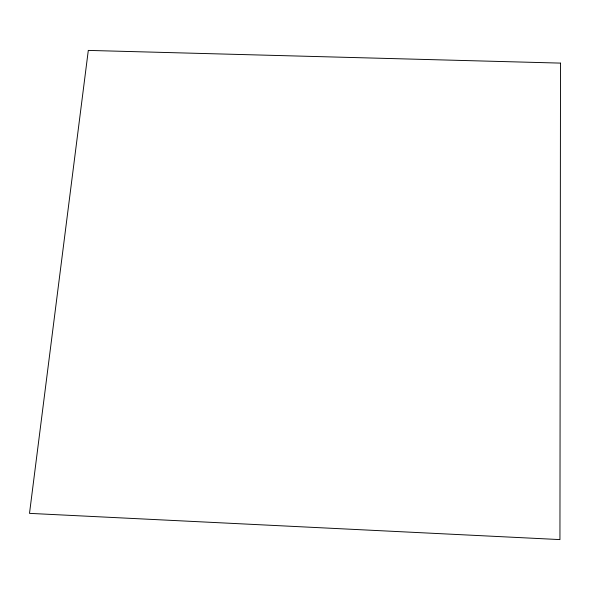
<?xml version="1.0" encoding="UTF-8"?>
<svg xmlns="http://www.w3.org/2000/svg" width="590" height="590" viewBox="0 0 590 590"><rect width="100%" height="100%" fill="white"/><g stroke="black" fill="none" stroke-linecap="round" stroke-linejoin="round"><path stroke-width="0.89" d="M560.5 63.108L559.94 539.592L29.5 513.366L88.301 50.408L560.5 63.108"/></g></svg>
